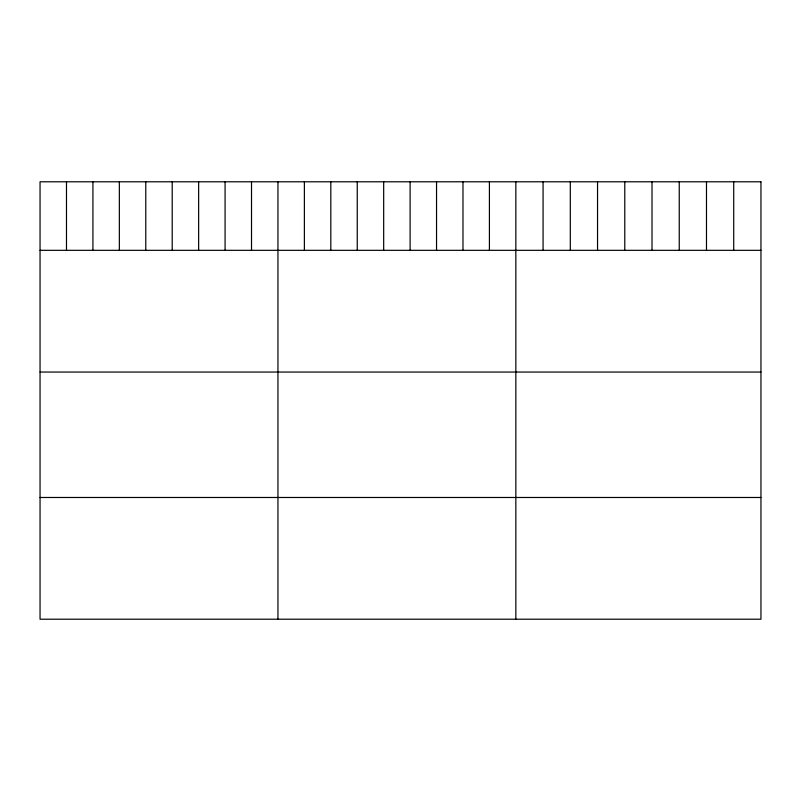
<?xml version="1.0" encoding="UTF-8"?>
<svg xmlns="http://www.w3.org/2000/svg" width="801" height="801" viewBox="0 0 801 801"><rect width="100%" height="100%" fill="white"/><g stroke="black" fill="none" stroke-linecap="round" stroke-linejoin="round"><path stroke-width="1.2" d="M40.05 250.323L760.95 250.323M40.05 372.054L760.95 372.054M40.05 497.481L760.95 497.481M733.716 181.787L733.716 250.323M706.482 181.787L706.482 250.323M679.248 181.787L679.248 250.323M652.014 181.787L652.014 250.323M624.78 181.787L624.78 250.323M597.546 181.787L597.546 250.323M570.312 181.787L570.312 250.323M543.078 181.787L543.078 250.323M515.844 181.787L515.844 619.213M489.411 181.787L489.411 250.323M462.978 181.787L462.978 250.323M436.545 181.787L436.545 250.323M410.112 181.787L410.112 250.323M383.679 181.787L383.679 250.323M357.246 181.787L357.246 250.323M330.813 181.787L330.813 250.323M304.38 181.787L304.38 250.323M277.947 181.787L277.947 619.213M251.514 181.787L251.514 250.323M225.081 181.787L225.081 250.323M198.648 181.787L198.648 250.323M172.215 181.787L172.215 250.323M145.782 181.787L145.782 250.323M119.349 181.787L119.349 250.323M92.916 181.787L92.916 250.323M66.483 181.787L66.483 250.323M760.95 181.787L40.05 181.787L40.05 619.213L760.95 619.213L760.95 181.787"/></g></svg>
